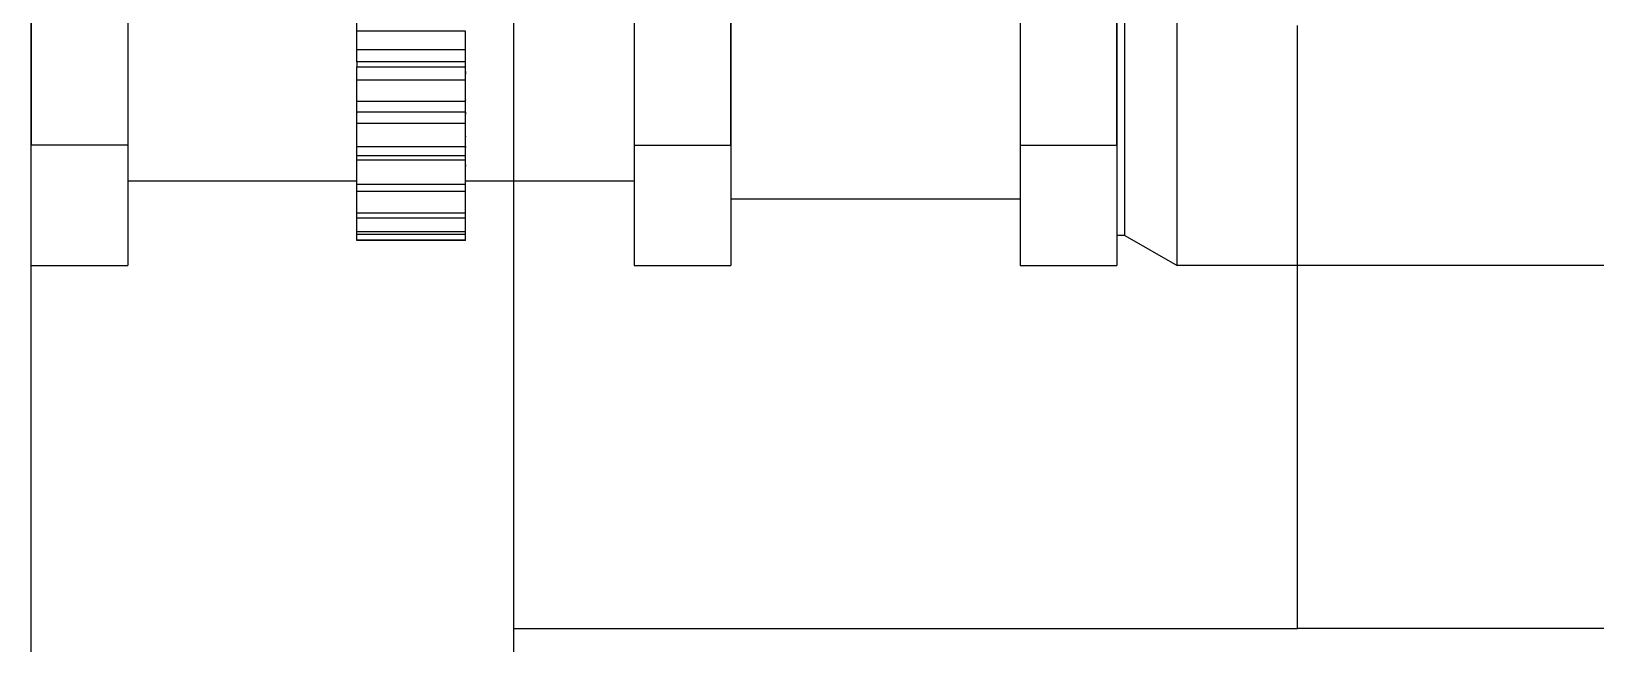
# Model space of a CAD drawing. Extents: x -38 to 38, y -21 to 21.
# Drawn here: x -25.5 to -12.53, y -9.14 to -4.06 of the extents above; entities that cross this region are included whole.
import ezdxf

# ---------------------------------------------------------------- set-up
doc = ezdxf.new("R2010")
doc.units = 0
doc.header["$MEASUREMENT"] = 0
doc.layers.get('0').update_dxf_attribs({"true_color": 0xffffff})

# ---------------------------------------------------------------- blocks, each defined once
blk = doc.blocks.new('MIRROR')
at = {"color": 0}
for p, q in [((-25.5, -16), (-25.5, 16)), ((-21.5, -16), (-21.5, 16)), ((-21.5, -9.01), (-15, -9.01)), ((-12.2, -9.01), (-15, -9.01))]:
    blk.add_line(p, q, dxfattribs=at)
for points in [[(-15, -9.01), (-15, -7.546), (-15, -4.01)], [(-25.5, -6), (-25.5, -5)]]:
    blk.add_lwpolyline(points, dxfattribs=at)
blk = doc.blocks.new('MIRROR001')
at = {"color": 0}
for p, q in [((-25.5, -5), (-25.5, 5)), ((-24.7, 5), (-24.7, -5)), ((-20.5, 5), (-20.5, -5)), ((-19.7, 5), (-19.7, -5)), ((-17.3, -0.5), (-17.3, -5)), ((-16.5, -0.5), (-16.5, -5)), ((-21.9, -4.463), (-21.9, -4.352)), ((-21.9, -4.421), (-21.9, -4.413)), ((-21.9, -4.822), (-21.9, -4.727)), ((-21.9, -4.786), (-21.9, -4.744)), ((-24.7, -5), (-25.5, -5)), ((-21.9, -5.124), (-21.9, -4.992)), ((-21.9, -5.094), (-21.9, -5.02)), ((-20.5, -5), (-19.7, -5)), ((-17.3, -5), (-16.5, -5)), ((-22.8, -5.3), (-24.7, -5.3)), ((-21.9, -5.326), (-21.9, -5.222)), ((-20.5, -5.3), (-21.9, -5.3)), ((-21.9, -5.516), (-21.9, -5.386)), ((-21.9, -5.564), (-21.9, -5.516)), ((-17.3, -5.45), (-19.7, -5.45)), ((-16.433, -5.75), (-16.5, -5.75)), ((-25.5, -6), (-24.7, -6)), ((-20.5, -6), (-19.7, -6)), ((-20.5, -6), (-19.7, -6)), ((-17.3, -6), (-16.5, -6)), ((-17.3, -6), (-16.5, -6)), ((-4, -6), (-16, -6))]:
    blk.add_line(p, q, dxfattribs=at)
for points in [[(-19.7, -5), (-19.7, -2.15)], [(-16.5, -5), (-16.5, -3.24)], [(-16.433, -5.75), (-16.433, -3.24)], [(-16, -6), (-16, -3.317)], [(-25.5, -3.7), (-25.5, -5)], [(-24.7, -3.7), (-24.7, -5)], [(-22.8, -4.057), (-22.8, -3.962)], [(-22.8, -4.21), (-22.8, -4.057)], [(-21.9, -4.057), (-22.8, -4.057)], [(-21.9, -4.21), (-21.9, -4.057)], [(-21.9, -4.21), (-22.8, -4.21)], [(-22.8, -4.31), (-22.8, -4.21)], [(-22.8, -4.269), (-22.8, -4.268)], [(-21.9, -4.31), (-21.9, -4.21)], [(-21.9, -4.31), (-22.8, -4.31)], [(-22.8, -4.31), (-22.8, -4.352)], [(-22.8, -4.352), (-21.9, -4.352)], [(-22.8, -4.463), (-22.8, -4.352)], [(-22.8, -4.408), (-22.8, -4.389)], [(-22.8, -4.389), (-22.8, -4.391)], [(-22.8, -4.413), (-22.8, -4.408)], [(-21.9, -4.352), (-21.9, -4.29)], [(-21.9, -4.391), (-21.9, -4.39)], [(-21.9, -4.39), (-21.9, -4.412)], [(-22.8, -4.451), (-22.8, -4.421)], [(-22.8, -4.638), (-22.8, -4.463)], [(-21.9, -4.463), (-22.8, -4.463)], [(-21.9, -4.638), (-21.9, -4.463)], [(-22.8, -4.627), (-22.8, -4.623)], [(-21.9, -4.638), (-22.8, -4.638)], [(-22.8, -4.727), (-22.8, -4.638)], [(-21.9, -4.638), (-21.9, -4.624)], [(-21.9, -4.624), (-21.9, -4.627)], [(-21.9, -4.727), (-21.9, -4.638)], [(-21.9, -4.638), (-21.9, -4.638)], [(-21.9, -4.727), (-22.8, -4.727)], [(-22.8, -4.822), (-22.8, -4.727)], [(-22.8, -4.74), (-22.8, -4.728)], [(-22.8, -4.728), (-22.8, -4.733)], [(-22.8, -4.744), (-22.8, -4.74)], [(-22.8, -4.852), (-22.8, -4.786)], [(-21.9, -4.733), (-21.9, -4.728)], [(-21.9, -4.728), (-21.9, -4.744)], [(-22.8, -5.014), (-22.8, -4.822)], [(-21.9, -4.822), (-22.8, -4.822)], [(-22.8, -4.933), (-22.8, -4.925)], [(-21.9, -5.014), (-21.9, -4.822)], [(-21.9, -4.852), (-21.9, -4.822)], [(-21.9, -4.933), (-21.9, -4.925)], [(-21.9, -4.925), (-21.9, -4.932)], [(-25.5, -6), (-25.5, -5)], [(-24.7, -5), (-24.7, -6)], [(-21.9, -5.014), (-22.8, -5.014)], [(-22.8, -5.09), (-22.8, -5.014)], [(-21.9, -4.992), (-21.9, -4.933)], [(-21.9, -5.02), (-21.9, -5.011)], [(-21.9, -5.011), (-21.9, -5.019)], [(-21.9, -5.09), (-21.9, -5.014)], [(-20.5, -5), (-20.5, -6)], [(-19.7, -5), (-19.7, -6)], [(-17.3, -5), (-17.3, -6)], [(-16.5, -5), (-16.5, -6)], [(-21.9, -5.09), (-22.8, -5.09)], [(-22.8, -5.124), (-22.8, -5.09)], [(-22.8, -5.164), (-22.8, -5.094)], [(-22.8, -5.326), (-22.8, -5.124)], [(-21.9, -5.124), (-22.8, -5.124)], [(-22.8, -5.166), (-22.8, -5.164)], [(-22.8, -5.164), (-22.8, -5.164)], [(-22.8, -5.166), (-22.8, -5.165)], [(-22.8, -5.195), (-22.8, -5.167)], [(-21.9, -5.326), (-21.9, -5.124)], [(-21.9, -5.164), (-21.9, -5.124)], [(-21.9, -5.167), (-21.9, -5.164)], [(-21.9, -5.164), (-21.9, -5.177)], [(-21.9, -5.222), (-21.9, -5.177)], [(-22.8, -5.229), (-22.8, -5.226)], [(-21.9, -5.326), (-22.8, -5.326)], [(-22.8, -5.386), (-22.8, -5.326)], [(-21.9, -5.386), (-22.8, -5.386)], [(-22.8, -5.564), (-22.8, -5.386)], [(-22.8, -5.436), (-22.8, -5.386)], [(-22.8, -5.423), (-22.8, -5.424)], [(-21.9, -5.386), (-21.9, -5.326)], [(-21.9, -5.381), (-21.9, -5.358)], [(-21.9, -5.381), (-21.9, -5.37)], [(-21.9, -5.37), (-21.9, -5.371)], [(-21.9, -5.564), (-21.9, -5.386)], [(-21.9, -5.564), (-22.8, -5.564)], [(-22.8, -5.606), (-22.8, -5.564)], [(-22.8, -5.72), (-22.8, -5.564)], [(-21.9, -5.564), (-21.9, -5.516)], [(-21.9, -5.606), (-21.9, -5.564)], [(-21.9, -5.606), (-22.8, -5.606)], [(-22.8, -5.66), (-22.8, -5.606)], [(-21.9, -5.72), (-21.9, -5.606)], [(-21.9, -5.72), (-21.9, -5.606)], [(-21.9, -5.72), (-21.9, -5.606)], [(-21.9, -5.66), (-21.9, -5.606)], [(-21.9, -5.72), (-22.8, -5.72)], [(-22.8, -5.743), (-22.8, -5.72)], [(-22.8, -5.789), (-22.8, -5.72)], [(-22.8, -5.769), (-22.8, -5.72)], [(-21.9, -5.743), (-22.8, -5.743)], [(-21.9, -5.789), (-22.8, -5.789)], [(-22.8, -5.792), (-22.8, -5.789)], [(-21.9, -5.792), (-22.8, -5.792)], [(-21.9, -5.743), (-21.9, -5.72)], [(-21.9, -5.789), (-21.9, -5.743)], [(-21.9, -5.769), (-21.9, -5.743)], [(-21.9, -5.792), (-21.9, -5.789)], [(-16.433, -5.75), (-16, -6)]]:
    blk.add_lwpolyline(points, dxfattribs=at)

msp = doc.modelspace()

# ---------------------------------------------------------------- block references
at = {"color": 0}
for name in ['MIRROR', 'MIRROR001']:
    msp.add_blockref(name, (0, 0), dxfattribs=at)

doc.saveas('drawing.dxf')
